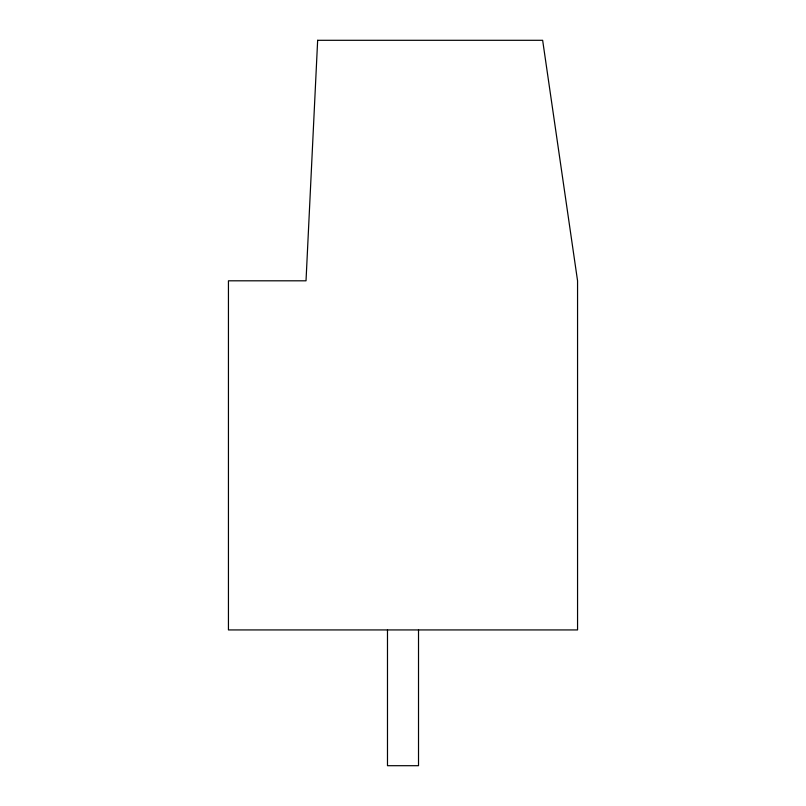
<?xml version="1.0" encoding="UTF-8"?>
<svg xmlns="http://www.w3.org/2000/svg" width="806" height="806" viewBox="0 0 806 806"><rect width="100%" height="100%" fill="white"/><g stroke="black" fill="none" stroke-linecap="round" stroke-linejoin="round"><path stroke-width="1.21" d="M418.515 629.929L418.515 765.7L387.485 765.7L387.485 629.929M317.655 40.3L306.018 280.81L228.441 280.81L228.441 629.929L577.559 629.929L577.559 280.81L542.65 40.3L317.655 40.3"/></g></svg>
